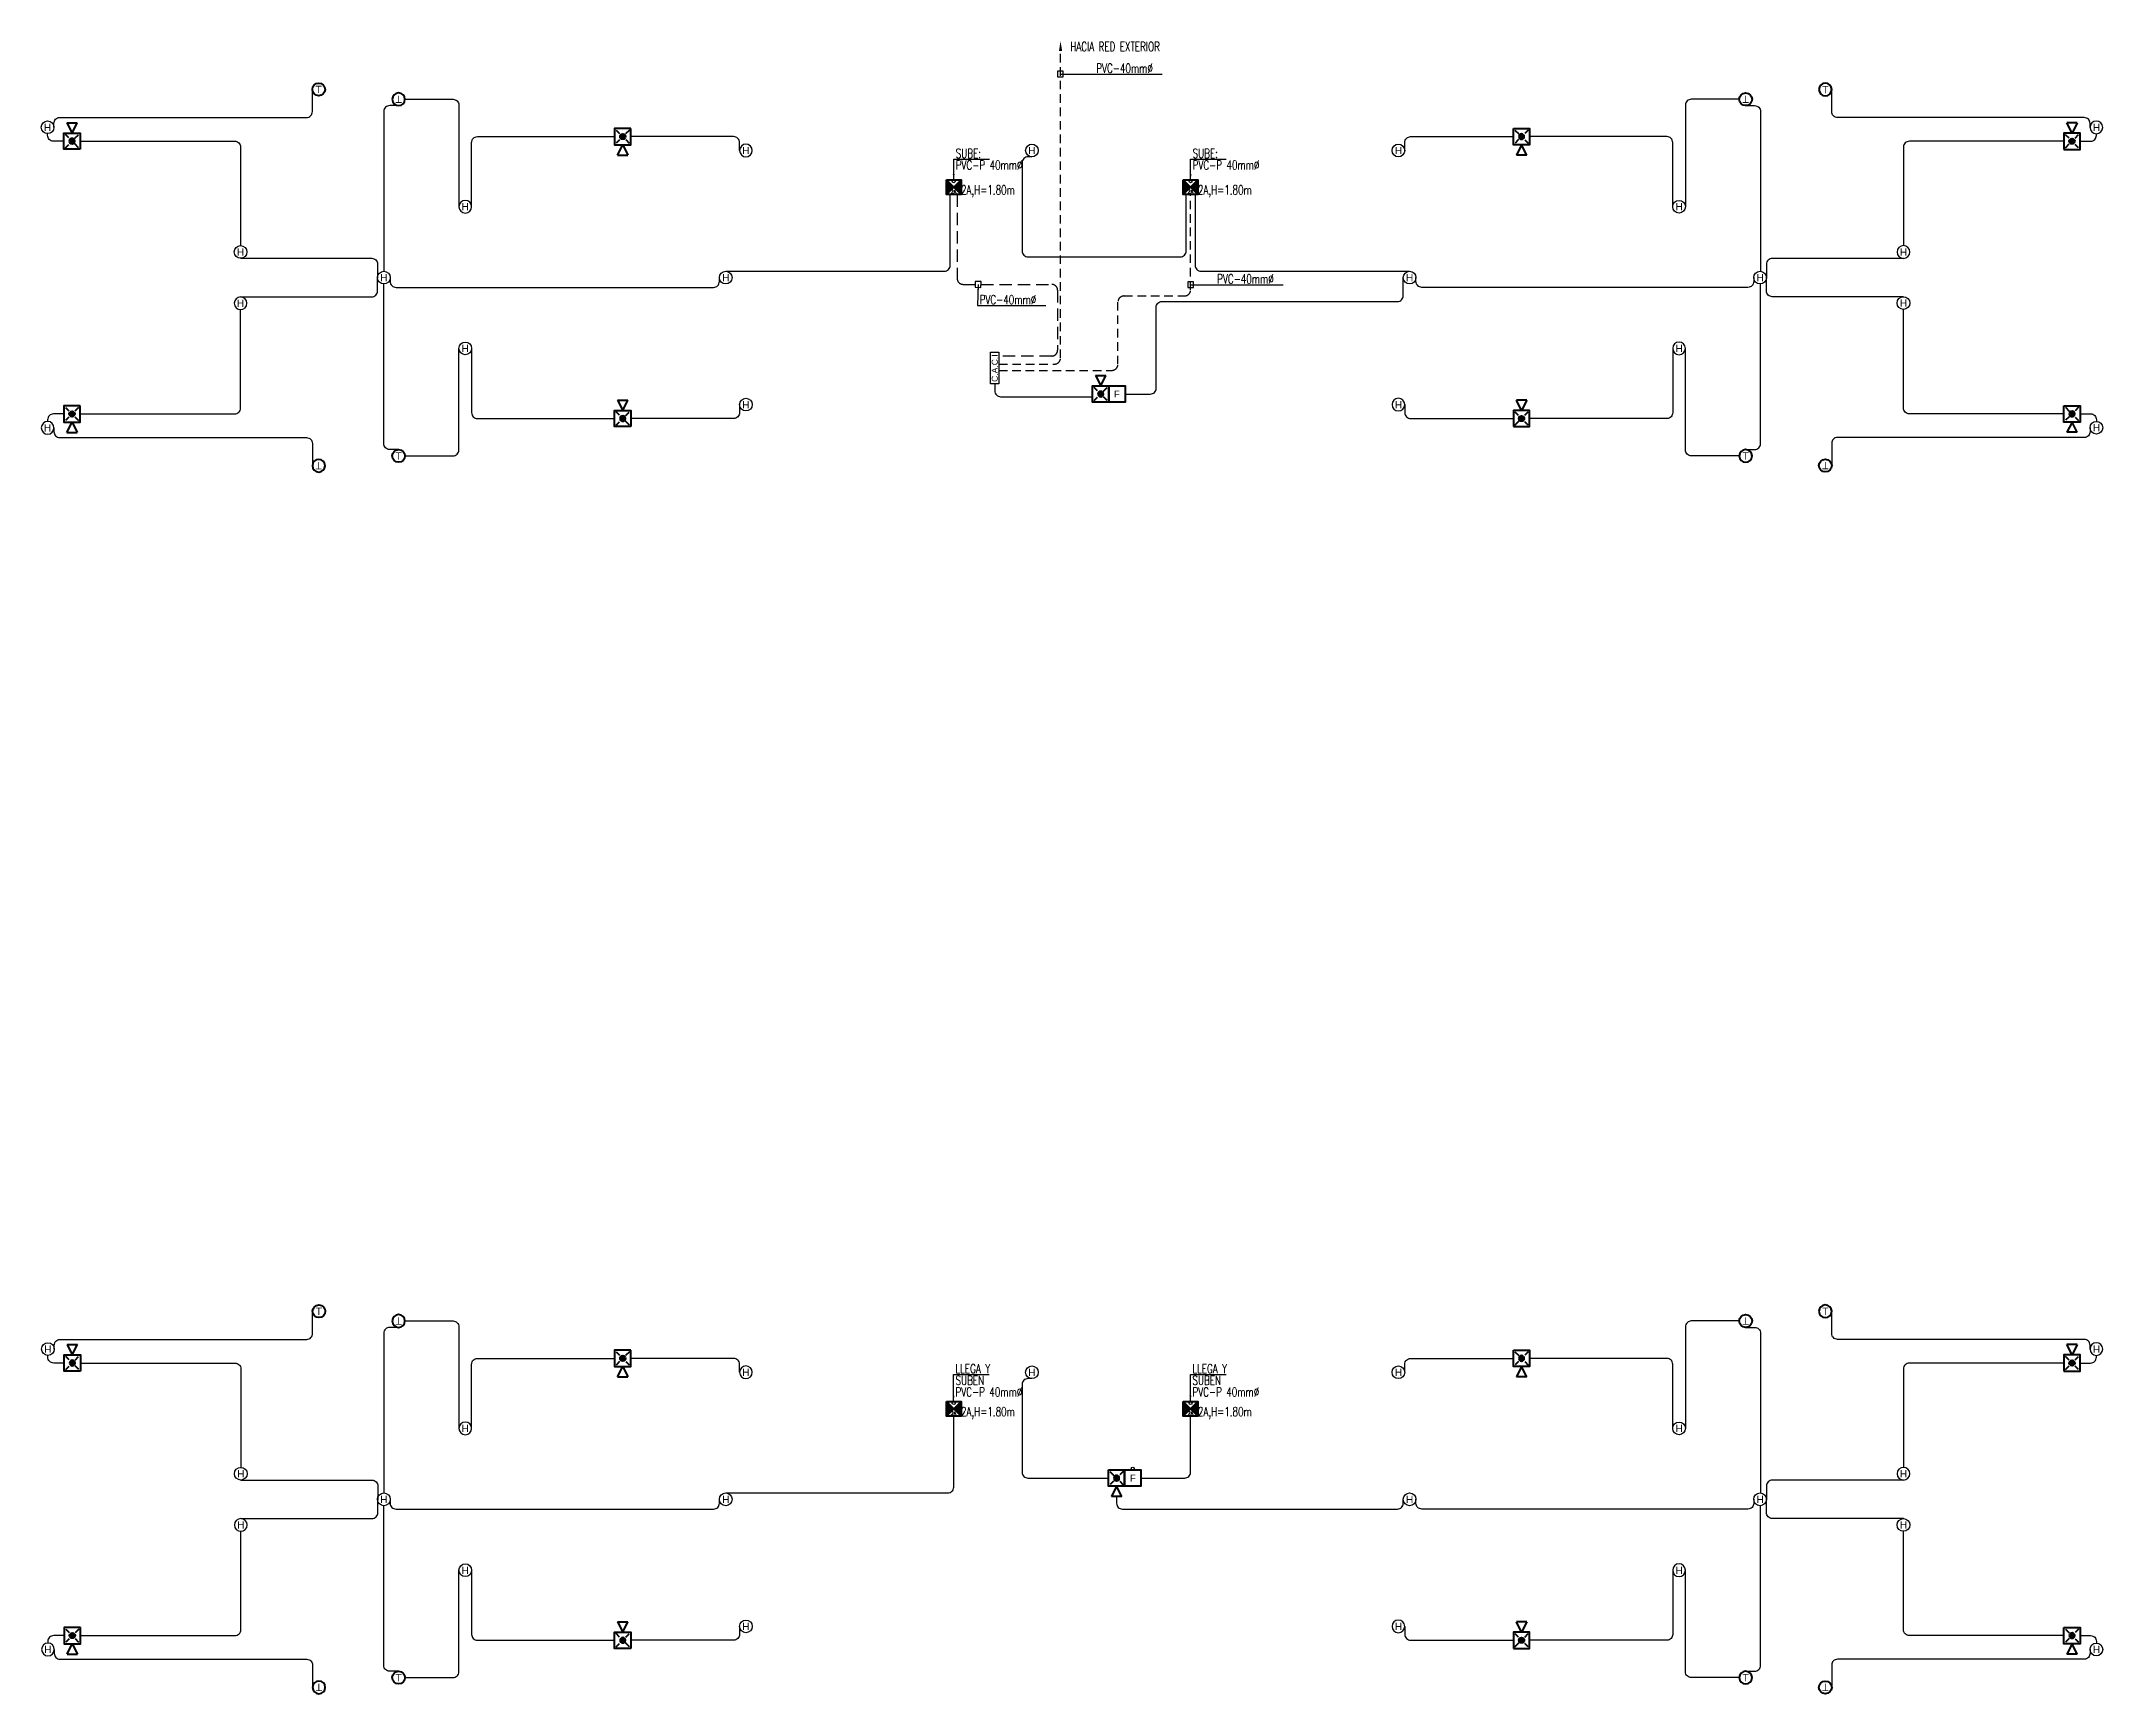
# Model space of a CAD drawing. Header units: millimetres. Extents: x 4 to 46, y -96 to 34.
# Drawn here: x 3.92 to 46.12, y 0.15 to 33.96 of the extents above; entities that cross this region are included whole.
import ezdxf
from ezdxf.enums import TextEntityAlignment as Align

# ---------------------------------------------------------------- set-up
doc = ezdxf.new("R2010")
doc.units = ezdxf.units.MM
doc.linetypes.add('CONTINUA', pattern=[0])
doc.linetypes.add('DASHED', pattern=[0.75, 0.5, -0.25])
for name, color, linetype, lineweight in [('MQ.CAJA PASO TELECOMUNICACIONES', 94, 'Continuous', 40), ('MQ.CAN ACI', 150, 'RAYABARRA', 40), ('MQ.CANALI DYA', 150, 'Continuous', 30), ('MQ.CIRCUITO TOMACORRIENTE TECHO', 7, 'Continuous', 30), ('MQ.DETECTOR HUMO', 150, 'Continuous', 30), ('MQ.FLECHAS', 135, 'Continuous', 15), ('MQ.TEXTO GENERAL', 7, 'Continuous', 40), ('MQ.TEXTOS GENERALES', 7, 'Continuous', 30)]:
    doc.layers.add(name, color=color, linetype=linetype, lineweight=lineweight)
doc.layers.add('MQ_DETECTOR TEMPERATURA', color=150, linetype='Continuous', lineweight=50, true_color=0x007fff)
doc.styles.add('MQTEXTO', font='romans.shx')
doc.styles.get("Standard").update_dxf_attribs({"font": 'arial.ttf'})
doc.linetypes.add('RAYABARRA', pattern='A,0.3,-0.3,["|",Standard,S=0.1,R=0,X=-0.1,Y=-0.05],-0.25', length=0.85)
doc.dimstyles.new('ISO-25', dxfattribs={"dimtxt": 2.5, "dimasz": 2.5, "dimexe": 1.25, "dimexo": 0.625, "dimtad": 1, "dimtxsty": 'Standard', "dimcen": 2.5, "dimadec": 0, "dimazin": 0, "dimtfac": 1, "dimtmove": 0, "dimatfit": 3, "dimfxl": 1, "dimarcsym": 0})

# ---------------------------------------------------------------- blocks, each defined once
blk = doc.blocks.new('AVISADOR SONORO 1 EN 75')
at = {"layer": 'MQ.CAN ACI', "linetype": 'CONTINUA', "ltscale": 0.05}
h = blk.add_hatch(color=256, dxfattribs=at)
h.paths.add_polyline_path([(0, 0.166), (-0.039, 0.127, 0.198912), (0, 0.111, 0.198912), (0.039, 0.127)])
h.paths.add_polyline_path([(0.039, 0.127, 0.414214), (0.039, 0.206), (0, 0.166)])
h.paths.add_polyline_path([(0.039, 0.206, 0.198912), (0, 0.222, 0.198912), (-0.039, 0.206), (0, 0.166)])
h.paths.add_polyline_path([(0, 0.166), (-0.039, 0.206, 0.414214), (-0.039, 0.127)])
for p, q in [((0.106, 0.544), (-0.106, 0.544)), ((0, 0.333), (-0.106, 0.544)), ((0.106, 0.544), (0, 0.333)), ((-0.135, 0.032), (-0.056, 0.11)), ((-0.061, 0.227), (-0.13, 0.297)), ((0.066, 0.232), (0.135, 0.302)), ((0.135, 0.032), (0.066, 0.101))]:
    blk.add_line(p, q, dxfattribs=at)
blk.add_lwpolyline([(-0.166, 0), (0.166, 0), (0.166, 0.333), (-0.166, 0.333)], close=True, dxfattribs=at)
blk.add_circle((0, 0.166), 0.0555, dxfattribs=at)
blk = doc.blocks.new('TERMOSTA ADOSADO FCR 1 EN 75')
at = {"layer": 'MQ_DETECTOR TEMPERATURA', "ltscale": 0.5}
blk.add_circle((0, 0), 0.13, dxfattribs=at)
blk.add_text('T', height=0.15, dxfattribs=at).set_placement((0, 0), align=Align.MIDDLE_CENTER)
blk = doc.blocks.new('DETECTOR DE HUMO 1 EN 75')
at = {"layer": 'MQ.DETECTOR HUMO'}
blk.add_circle((0, 0.13), 0.13, dxfattribs=at)
blk.add_text('H', height=0.15, rotation=180, dxfattribs=at).set_placement((0, 0.13), align=Align.MIDDLE_CENTER)
blk = doc.blocks.new('DETECTORES1 TORRE')
at = {"layer": 'MQ.CANALI DYA', "elevation": 0}
for points in [[(-4.67, 1.6), (-4.67, 1.68, -0.414214), (-4.55, 1.8), (0.5, 1.8, 0.414214), (0.62, 1.92), (0.62, 2.375)], [(-4.466, 1.316), (-4.68, 1.316, -0.414214), (-4.8, 1.436), (-4.8, 1.47)], [(-4.134, 1.316), (-0.97, 1.316, -0.414214), (-0.85, 1.196), (-0.85, -0.82)]]:
    blk.add_lwpolyline(points, format="xyb", dxfattribs=at)
at = {"layer": 'MQ.CANALI DYA'}
blk.add_lwpolyline([(-0.85, -1.08), (1.835, -1.08, -0.414214), (1.955, -1.2), (1.955, -1.489)], format="xyb", dxfattribs=at)
at = {"layer": 'MQ.CAN ACI', "linetype": 'CONTINUA', "ltscale": 0.05, "xscale": -1}
blk.add_blockref('AVISADOR SONORO 1 EN 75', (-4.3, 1.15), dxfattribs=at)
at = {"layer": 'MQ.DETECTOR HUMO'}
for p in [(-4.8, 1.47, 0), (-0.85, -1.08)]:
    blk.add_blockref('DETECTOR DE HUMO 1 EN 75', p, dxfattribs=at)
at = {"layer": 'MQ_DETECTOR TEMPERATURA', "ltscale": 0.5}
blk.add_blockref('TERMOSTA ADOSADO FCR 1 EN 75', (0.75, 2.375, 0), dxfattribs=at)
blk = doc.blocks.new('DETECTORES2 TORRE')
at = {"layer": 'MQ.CANALI DYA', "elevation": 0}
for points in [[(2.387, -2.044), (2.204, -2.044, -0.414214), (2.084, -1.924), (2.084, 1.345)], [(2.517, -2.174), (3.5, -2.174, 0.414214), (3.62, -2.054), (3.62, 0.025)], [(3.88, 0.025), (3.88, -1.289, 0.414214), (4, -1.409), (6.809, -1.409)], [(9.365, -1.125), (9.365, -1.289, -0.414214), (9.245, -1.409), (7.141, -1.409)]]:
    blk.add_lwpolyline(points, format="xyb", dxfattribs=at)
at = {"layer": 'MQ.CAN ACI', "linetype": 'CONTINUA', "ltscale": 0.05, "xscale": -1}
blk.add_blockref('AVISADOR SONORO 1 EN 75', (6.975, -1.575), dxfattribs=at)
at = {"layer": 'MQ.DETECTOR HUMO'}
for p in [(3.75, -0.105), (9.495, -1.255, 0)]:
    blk.add_blockref('DETECTOR DE HUMO 1 EN 75', p, dxfattribs=at)
at = {"layer": 'MQ_DETECTOR TEMPERATURA', "ltscale": 0.5}
blk.add_blockref('TERMOSTA ADOSADO FCR 1 EN 75', (2.387, -2.174, 0), dxfattribs=at)
blk = doc.blocks.new('PANEL 1 EN 50')
at = {"layer": 'MQ.DETECTOR HUMO'}
blk.add_lwpolyline([(-0.322, 0.173), (0.322, 0.173), (0.322, 0), (-0.322, 0)], close=True, dxfattribs=at)
at = {"layer": 'MQ.DETECTOR HUMO', "color": 7}
blk.add_text('C.A.C.I', height=0.125, rotation=360, dxfattribs=at).set_placement((-0.002, 0.087, 0), align=Align.MIDDLE_CENTER)
blk = doc.blocks.new('ESTACION MANUAL 1 EN 75')
at = {"layer": 'MQ.CAN ACI', "linetype": 'CONTINUA', "ltscale": 0.05}
blk.add_lwpolyline([(-0.166, 0.361), (0.166, 0.361), (0.166, 0.028), (-0.166, 0.028)], close=True, dxfattribs=at)
at = {"layer": 'MQ.TEXTOS GENERALES'}
blk.add_text('F', height=0.14, dxfattribs=at).set_placement((0, 0.194), align=Align.MIDDLE_CENTER)
blk = doc.blocks.new('C.C.(2A) 250x250x125 1 EN 75')
at = {"layer": 'MQ.CAJA PASO TELECOMUNICACIONES'}
h = blk.add_hatch(color=256, dxfattribs=at)
h.dxf.hatch_style = 1
h.paths.add_polyline_path([(0, 0), (0.15, 0.15), (0, 0.3)])
h.paths.add_polyline_path([(0.15, 0.15), (0.3, 0), (0.3, 0.3)])
for p, q in [((0.3, 0.3), (0, 0)), ((0, 0.3), (0.3, 0))]:
    blk.add_line(p, q, dxfattribs=at)
blk.add_lwpolyline([(0, 0.3), (0.3, 0.3), (0.3, 0), (0, 0)], close=True, dxfattribs=at)
at = {"layer": 'DEFPOINTS', "style": 'MQTEXTO', "width": 0.9}
blk.add_text('2A', height=0.075, dxfattribs=at).set_placement((0.092, 0.061), align=Align.MIDDLE_LEFT)
blk = doc.blocks.new('pasillo1 torre')
at = {"layer": 'MQ.CANALI DYA'}
for points in [[(1.75, 0.47), (1.67, 0.47, 0.414214), (1.55, 0.35), (1.55, -1.458, 0.414214), (1.67, -1.578), (4.789, -1.578, 0.414214), (4.909, -1.458), (4.909, -0.3)], [(-4.516, -1.87), (-0.041, -1.87, 0.414214), (0.079, -1.75), (0.079, -0.3)], [(-11.386, -2), (-11.386, -2.08, 0.414214), (-11.266, -2.2), (-4.766, -2.2, 0.414214), (-4.646, -2.08), (-4.646, -2)], [(3.658, -4.384), (4.175, -4.384, 0.414214), (4.295, -4.264), (4.295, -2.61, -0.414214), (4.415, -2.49), (9.234, -2.49, 0.414214), (9.354, -2.37), (9.354, -2)], [(16.529, -2), (16.529, -2.08, -0.414214), (16.409, -2.2), (9.734, -2.2, -0.414214), (9.614, -2.08), (9.614, -2)], [(0.991, -4.172), (0.991, -4.318, 0.414214), (1.111, -4.438), (2.992, -4.438)]]:
    blk.add_lwpolyline(points, format="xyb", dxfattribs=at)
at = {"layer": 'MQ.CANALI DYA', "linetype": 'DASHED', "ltscale": 0.5}
blk.add_lwpolyline([(0.221, -0.3), (0.221, -2.019, 0.414214), (0.341, -2.139), (2.157, -2.139, -0.414214), (2.277, -2.259), (2.277, -3.486, -0.414214), (2.157, -3.606), (1.077, -3.606)], format="xyb", dxfattribs=at)
at = {"layer": 'MQ.CANALI DYA', "elevation": 0}
blk.add_lwpolyline([(5.091, -0.301), (5.091, -1.751, 0.414214), (5.211, -1.871), (9.484, -1.87)], format="xyb", dxfattribs=at)
at = {"layer": 'MQ.CIRCUITO TOMACORRIENTE TECHO', "ltscale": 0.3}
for centre in [(0.15, -0.03), (5, -0.03)]:
    blk.add_circle(centre, 0.03, dxfattribs=at)
at = {"layer": 'MQ.CAJA PASO TELECOMUNICACIONES'}
for p in [(0, -0.3), (4.85, -0.3)]:
    blk.add_blockref('C.C.(2A) 250x250x125 1 EN 75', p, dxfattribs=at)
at = {"layer": 'MQ.CAN ACI', "linetype": 'CONTINUA', "ltscale": 0.05, "xscale": -1}
blk.add_blockref('AVISADOR SONORO 1 EN 75', (3.159, -4.55), dxfattribs=at)
at = {"layer": 'MQ.CAN ACI', "linetype": 'CONTINUA', "ltscale": 0.05}
blk.add_blockref('ESTACION MANUAL 1 EN 75', (3.491, -4.578), dxfattribs=at)
at = {"layer": 'MQ.DETECTOR HUMO'}
for p in [(1.75, 0.47), (-11.516, -2.13), (-4.516, -2.13), (9.484, -2.13), (16.659, -2.13)]:
    blk.add_blockref('DETECTOR DE HUMO 1 EN 75', p, dxfattribs=at)
at = {"layer": 'MQ.DETECTOR HUMO', "rotation": 90}
blk.add_blockref('PANEL 1 EN 50', (1.077, -3.851), dxfattribs=at)
at = {"layer": 'MQ.TEXTO GENERAL', "style": 'MQTEXTO', "width": 0.7}
for p in [(0.192, 0.54), (5.042, 0.54)]:
    blk.add_text('SUBE:', height=0.1875, rotation=360, dxfattribs=at).set_placement(p, align=Align.MIDDLE_LEFT)
for s, p in [('PVC-P 40mm%%C', (0.192, 0.302)), ('PVC-P 40mm%%C', (5.042, 0.302)), ('2A,H=1.80m', (0.3, -0.206)), ('2A,H=1.80m', (5.15, -0.206))]:
    blk.add_text(s, height=0.1875, dxfattribs=at).set_placement(p, align=Align.MIDDLE_LEFT)
at = {"layer": 'MQ.FLECHAS'}
for points in [[(0.15, 0), (0.15, 0.421), (0.881, 0.421)], [(5, 0), (5, 0.421), (5.731, 0.421)]]:
    blk.add_leader(points, dimstyle='ISO-25', override={"dimasz": 0.12, "dimfxl": 0.15, "dimfxlon": 1, "dimtzin": 0}, dxfattribs=at)
blk = doc.blocks.new('pasillo2 torre')
at = {"layer": 'MQ.CANALI DYA'}
for points in [[(1.75, 0.47), (1.67, 0.47, 0.414214), (1.55, 0.35), (1.55, -1.446, 0.414214), (1.67, -1.566), (3.317, -1.566)], [(-4.516, -1.87), (0.03, -1.87, 0.414214), (0.15, -1.75), (0.15, -0.3)], [(3.983, -1.566), (4.88, -1.566, 0.414214), (5, -1.446), (5, -0.3)], [(-11.386, -2), (-11.386, -2.08, 0.414214), (-11.266, -2.2), (-4.766, -2.2, 0.414214), (-4.646, -2.08), (-4.646, -2)], [(3.484, -1.944), (3.484, -2.08, 0.414214), (3.604, -2.2), (9.234, -2.2, 0.414214), (9.354, -2.08), (9.354, -2)], [(16.529, -2), (16.529, -2.08, -0.414214), (16.409, -2.2), (9.734, -2.2, -0.414214), (9.614, -2.08), (9.614, -2)]]:
    blk.add_lwpolyline(points, format="xyb", dxfattribs=at)
at = {"layer": 'MQ.CIRCUITO TOMACORRIENTE TECHO', "ltscale": 0.3}
for centre in [(0.15, -0.03), (5, -0.03), (3.816, -1.37)]:
    blk.add_circle(centre, 0.03, dxfattribs=at)
at = {"layer": 'MQ.CAJA PASO TELECOMUNICACIONES'}
for p in [(0, -0.3), (4.85, -0.3)]:
    blk.add_blockref('C.C.(2A) 250x250x125 1 EN 75', p, dxfattribs=at)
at = {"layer": 'MQ.CAN ACI', "linetype": 'CONTINUA', "ltscale": 0.05, "xscale": -1, "rotation": 180}
blk.add_blockref('AVISADOR SONORO 1 EN 75', (3.484, -1.4), dxfattribs=at)
at = {"layer": 'MQ.CAN ACI', "linetype": 'CONTINUA', "ltscale": 0.05}
blk.add_blockref('ESTACION MANUAL 1 EN 75', (3.816, -1.761), dxfattribs=at)
at = {"layer": 'MQ.DETECTOR HUMO'}
for p in [(1.75, 0.47), (-11.516, -2.13), (-4.516, -2.13), (9.484, -2.13), (16.659, -2.13)]:
    blk.add_blockref('DETECTOR DE HUMO 1 EN 75', p, dxfattribs=at)
at = {"layer": 'MQ.TEXTO GENERAL', "style": 'MQTEXTO', "width": 0.7}
for s, p in [('SUBEN', (0.188, 0.435)), ('SUBEN', (5.038, 0.435)), ('PVC-P 40mm%%C', (0.188, 0.197)), ('PVC-P 40mm%%C', (5.038, 0.197)), ('2A,H=1.80m', (0.3, -0.206)), ('2A,H=1.80m', (5.15, -0.206))]:
    blk.add_text(s, height=0.1875, dxfattribs=at).set_placement(p, align=Align.MIDDLE_LEFT)
for p in [(0.188, 0.673), (5.038, 0.673)]:
    blk.add_text('LLEGA Y', height=0.1875, rotation=360, dxfattribs=at).set_placement(p, align=Align.MIDDLE_LEFT)
at = {"layer": 'MQ.FLECHAS'}
for points in [[(0.146, 0), (0.146, 0.554), (0.878, 0.554)], [(4.996, 0), (4.996, 0.554), (5.728, 0.554)]]:
    blk.add_leader(points, dimstyle='ISO-25', override={"dimasz": 0.12, "dimfxl": 0.15, "dimfxlon": 1, "dimtzin": 0}, dxfattribs=at)

msp = doc.modelspace()

# ---------------------------------------------------------------- linework, layer by layer
at = {"layer": 'MQ.CANALI DYA', "linetype": 'DASHED', "ltscale": 0.35}
msp.add_lwpolyline([(23.527, 27.353), (24.662, 27.353, 0.414214), (24.787, 27.478), (24.787, 33.821)], format="xyb", dxfattribs=at)
at = {"layer": 'MQ.CANALI DYA', "linetype": 'DASHED', "ltscale": 0.35, "elevation": 0}
msp.add_lwpolyline([(23.523, 27.226), (25.837, 27.226, 0.414214), (25.962, 27.351), (25.962, 28.623, -0.414214), (26.087, 28.748), (27.325, 28.748, 0.414214), (27.45, 28.873), (27.45, 30.824)], format="xyb", dxfattribs=at)
at = {"layer": 'MQ.FLECHAS'}
msp.add_solid([(24.754, 33.76), (24.787, 33.96), (24.821, 33.76)], dxfattribs=at)

# ---------------------------------------------------------------- block references
at = {"layer": 'MQ.CANALI DYA'}
for name, p in [('DETECTORES1 TORRE', (8.85, 30.6)), ('pasillo1 torre', (22.45, 31.125)), ('DETECTORES2 TORRE', (8.85, 27.65)), ('DETECTORES1 TORRE', (8.856, 5.598)), ('pasillo2 torre', (22.45, 6.125)), ('DETECTORES2 TORRE', (8.85, 2.65))]:
    msp.add_blockref(name, p, dxfattribs=at)
at = {"layer": 'MQ.CANALI DYA', "xscale": -1}
for name, p in [('DETECTORES1 TORRE', (41.194, 30.598)), ('DETECTORES2 TORRE', (41.2, 27.65)), ('DETECTORES1 TORRE', (41.194, 5.598)), ('DETECTORES2 TORRE', (41.2, 2.65))]:
    msp.add_blockref(name, p, dxfattribs=at)
at = {"layer": 'MQ.CANALI DYA', "xscale": -1, "rotation": 180}
for name, p in [('DETECTORES2 TORRE', (8.85, 30.6)), ('DETECTORES1 TORRE', (8.85, 27.65)), ('DETECTORES2 TORRE', (8.85, 5.6)), ('DETECTORES1 TORRE', (8.856, 2.652))]:
    msp.add_blockref(name, p, dxfattribs=at)
at = {"layer": 'MQ.CANALI DYA', "rotation": 180}
for name, p in [('DETECTORES2 TORRE', (41.2, 30.6)), ('DETECTORES1 TORRE', (41.194, 27.652)), ('DETECTORES2 TORRE', (41.2, 5.6)), ('DETECTORES1 TORRE', (41.194, 2.652))]:
    msp.add_blockref(name, p, dxfattribs=at)

# ---------------------------------------------------------------- texts
at = {"layer": 'MQ.TEXTO GENERAL', "style": 'MQTEXTO', "width": 0.7}
for s, p in [('HACIA RED EXTERIOR', (24.987, 33.852, 0)), ('PVC-40mm%%C', (25.519, 33.409)), ('PVC-40mm%%C', (27.994, 29.098, 0)), ('PVC-40mm%%C', (23.132, 28.673, 0))]:
    msp.add_text(s, height=0.1875, rotation=360, dxfattribs=at).set_placement(p, align=Align.MIDDLE_LEFT)

# ---------------------------------------------------------------- leaders
at = {"layer": 'MQ.FLECHAS'}
for points in [[(24.782, 33.29), (25.477, 33.29), (26.87, 33.29)], [(23.099, 28.986, 0), (23.09, 28.554, 0), (24.483, 28.554, 0)], [(27.45, 28.979, 0), (27.952, 28.979, 0), (29.344, 28.979, 0)]]:
    msp.add_leader(points, dimstyle='ISO-25', override={"dimasz": 0.12, "dimldrblk": 'BoxBlank', "dimfxl": 0.15, "dimfxlon": 1, "dimtzin": 0}, dxfattribs=at)

doc.saveas('drawing.dxf')
